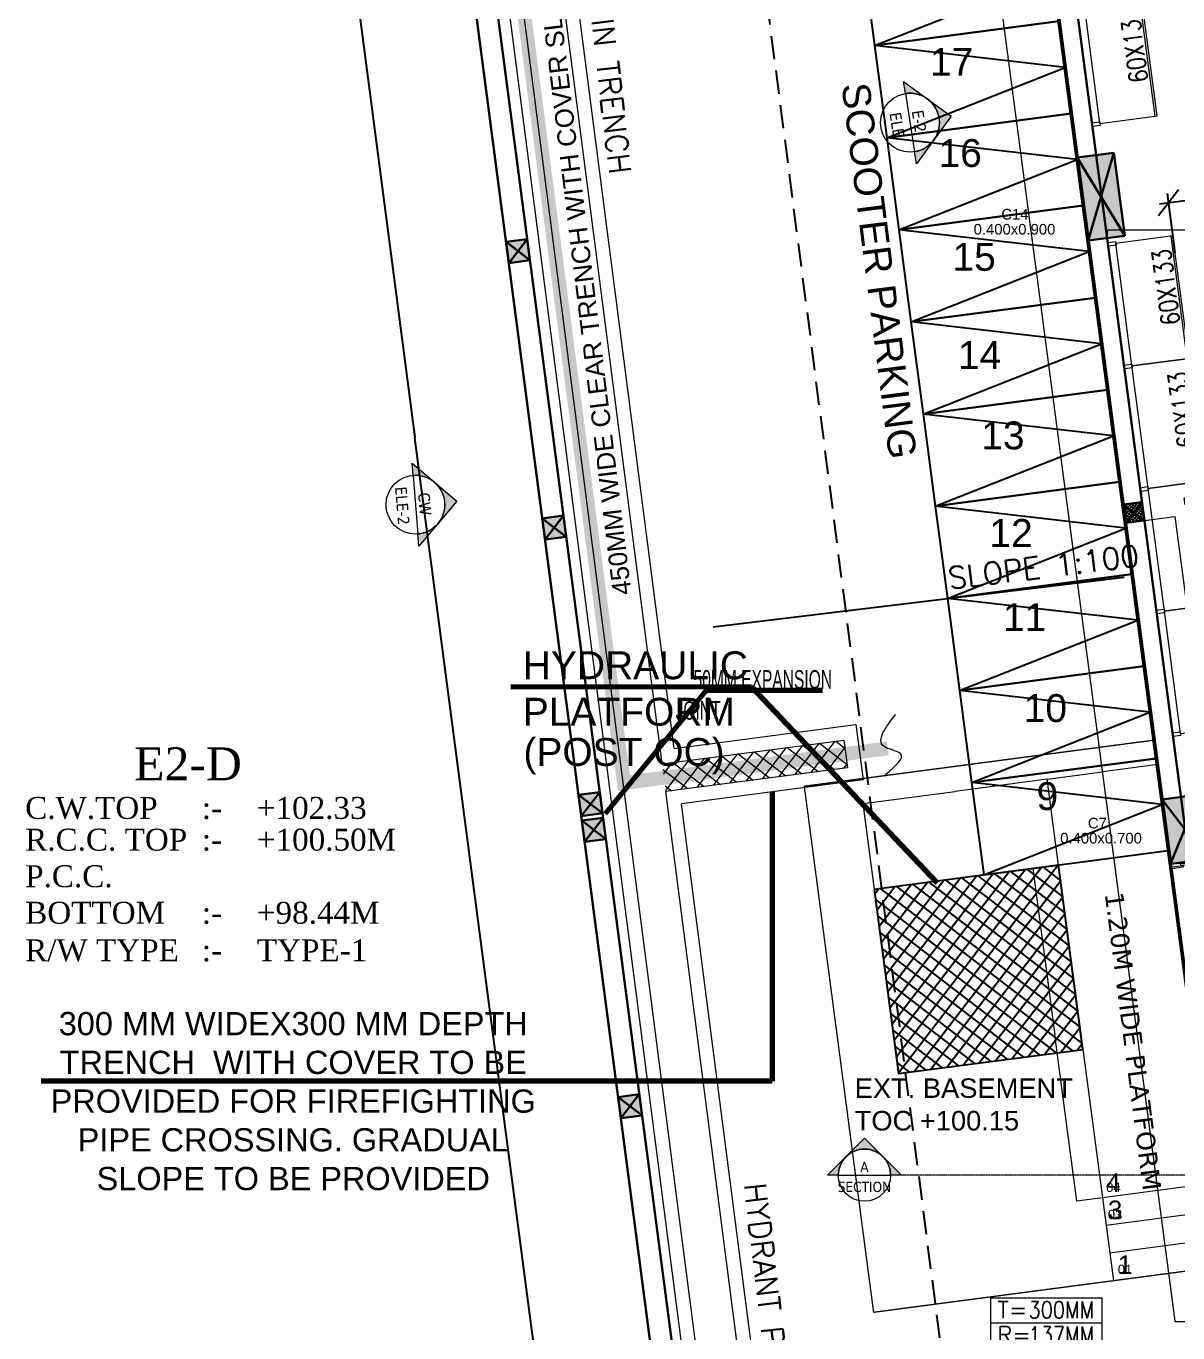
# Model space of a CAD drawing. Header units: inches. Extents: x 6 to 183294, y -48183 to 78918.
# Drawn here: x 110029 to 122417, y 35873 to 49934 of the extents above; entities that cross this region are included whole.
import ezdxf
from ezdxf.enums import TextEntityAlignment as Align

# ---------------------------------------------------------------- set-up
doc = ezdxf.new("R2010")
doc.units = ezdxf.units.IN
doc.header["$MEASUREMENT"] = 0
doc.set_wipeout_variables(frame=1)
doc.header["$PDMODE"] = 35
for name, pattern in [('( Hidden )', [0.375, 0.25, -0.125]), ('DASH', [0.35, 0.25, -0.1]), ('HIDDEN', [0.375, 0.25, -0.125]), ('PHANTOM2', [1.25, 0.625, -0.125, 0.125, -0.125, 0.125, -0.125])]:
    doc.linetypes.add(name, pattern=pattern)
for name, color, linetype, lineweight in [('0 @ 1 (2)', 8, 'Continuous', 0), ('300 MM TRENCH', 8, 'Continuous', 0), ('asl comments 12-01-2023', 8, 'Continuous', 0), ('DIM', 8, 'Continuous', 0), ('Mep Input', 3, 'Continuous', 0), ('RACKS CORE & NON-CORE', 8, 'Continuous', 0), ('scooter', 7, 'Continuous', 13), ('SDA_COL NO. DETAILS', 8, 'Continuous', 0), ('SDA_DIM', 8, 'Continuous', 5), ('SDA_DIM SITE LAYOUT', 8, 'Continuous', 0), ('SDA_DOOR', 2, 'Continuous', 5), ('SDA_MEP INPUTS', 8, 'Continuous', 0), ('SDA_PLAN', 8, 'Continuous', 0), ('SDA_PROJECTIONS', 8, 'HIDDEN', 0), ('SDA_RCC', 1, 'Continuous', 30), ('SDA_SCHEDULES', 8, 'Continuous', 0), ('SDA_SECTION LINE', 8, 'Continuous', 0), ('SDA_TEXT_DETAILS', 8, 'Continuous', 0), ('SDA_TEXT_SITE', 8, 'Continuous', 0), ('SDA_WALL', 7, 'Continuous', 30), ('WAGHOLI_COMPOUND WALL_R0_2020.12.08$0$SDA_TEXT', 8, 'Continuous', 0), ('WAGHOLI_COMPOUND WALL_R0_2020.12.08$0$TEXT', 8, 'Continuous', 0)]:
    doc.layers.add(name, color=color, linetype=linetype, lineweight=lineweight)
doc.layers.add('S-COLUMN', color=1, linetype='Continuous')
doc.layers.add('SDA_TEXT', color=21, linetype='Continuous')
doc.styles.add('AR', font='arial.ttf')
doc.styles.add('arial', font='verdana.ttf')
doc.styles.add('ROMANS', font='simplex.shx', dxfattribs={"width": 0.7})
doc.styles.add('SIMP2', font='simplex.shx', dxfattribs={"height": 0.15})
doc.styles.get("Standard").update_dxf_attribs({"font": 'txt.shx'})
doc.styles.add('Tahoma', font='tahoma.ttf')
doc.styles.add('UNIQUE', font='times.ttf', dxfattribs={"height": 0.16})
doc.styles.add('WAGHOLI_COMPOUND WALL_R0_2020.12.08$0$Times', font='times.ttf')
doc.dimstyles.new('1-10', dxfattribs={"dimscale": 0.15, "dimtxt": 2.5, "dimasz": 2.5, "dimexe": 1, "dimexo": 0.5, "dimgap": 0.09, "dimtad": 0, "dimdec": 3, "dimzin": 0, "dimdsep": 46, "dimtxsty": 'Standard', "dimblk": 'OBLIQUE', "dimcen": 2.5, "dimdle": 1, "dimadec": 0, "dimazin": 0, "dimtfac": 1, "dimtdec": 3, "dimtofl": 0, "dimtmove": 0, "dimatfit": 3, "dimfxl": 0, "dimtolj": 1, "dimtzin": 0, "dimarcsym": 0})
doc.dimstyles.new('SDA-100', dxfattribs={"dimtxt": 0.2, "dimasz": 0.18, "dimexe": 0.18, "dimexo": 0.0625, "dimgap": 0.015, "dimtad": 0, "dimzin": 0, "dimdsep": 46, "dimtxsty": 'Standard', "dimblk": 'ARCHTICK', "dimcen": 0.09, "dimclrd": 27, "dimclre": 27, "dimclrt": 21, "dimadec": 0, "dimazin": 0, "dimtfac": 1, "dimtofl": 0, "dimtmove": 1, "dimatfit": 3, "dimfxl": 0, "dimtolj": 1, "dimtzin": 0, "dimlwd": -1, "dimlwe": -1, "dimarcsym": 0})
doc.dimstyles.new('SDA-100 centerline', dxfattribs={"dimtxt": 0.23, "dimasz": 0.125, "dimexe": 0.18, "dimexo": 0.0625, "dimgap": 0.09, "dimtad": 0, "dimdec": 3, "dimzin": 0, "dimdsep": 46, "dimtxsty": 'Standard', "dimblk": 'ARCHTICK', "dimcen": 0.09, "dimclrd": 27, "dimclre": 27, "dimclrt": 21, "dimadec": 0, "dimazin": 0, "dimtfac": 1, "dimtdec": 3, "dimtofl": 0, "dimtmove": 1, "dimatfit": 3, "dimfxl": 0, "dimtolj": 1, "dimtzin": 0, "dimarcsym": 0})
doc.dimstyles.new('SDA-300', dxfattribs={"dimtxt": 0.6, "dimasz": 0.3, "dimexe": 0.54, "dimexo": 0.054, "dimgap": 0, "dimtad": 0, "dimzin": 0, "dimdsep": 46, "dimtxsty": 'Standard', "dimblk": 'ARCHTICK', "dimcen": 0.6, "dimclrd": 27, "dimclre": 27, "dimclrt": 21, "dimadec": 0, "dimazin": 0, "dimtfac": 1, "dimtofl": 0, "dimtmove": 1, "dimatfit": 3, "dimfxl": 0, "dimtolj": 1, "dimtzin": 0, "dimarcsym": 0})
doc.dimstyles.new('SDA-50', dxfattribs={"dimtxt": 0.1, "dimasz": 0.05, "dimexe": 0.09, "dimexo": 0.009, "dimgap": 0, "dimtad": 0, "dimzin": 0, "dimdsep": 46, "dimtxsty": 'Standard', "dimblk": 'ARCHTICK', "dimcen": 0.1, "dimclrd": 27, "dimclre": 27, "dimclrt": 21, "dimadec": 0, "dimazin": 0, "dimtfac": 1, "dimtofl": 0, "dimtmove": 1, "dimatfit": 3, "dimfxl": 0, "dimtolj": 1, "dimtzin": 0, "dimlwd": -1, "dimlwe": -1, "dimarcsym": 0})
doc.dimstyles.new('SITE DIM', dxfattribs={"dimtxt": 0.15, "dimasz": 0.1, "dimexe": 0.1, "dimexo": 0.1, "dimgap": 0.1, "dimtad": 0, "dimzin": 0, "dimdsep": 46, "dimtxsty": 'SIMP2', "dimcen": 0.09, "dimdle": 0.15, "dimclrd": 5, "dimclre": 5, "dimclrt": 7, "dimazin": 0, "dimtfac": 1, "dimtofl": 0, "dimtmove": 0, "dimatfit": 3, "dimfxl": 0, "dimtolj": 1, "dimtzin": 0, "dimarcsym": 0})

# ---------------------------------------------------------------- blocks, each defined once
blk = doc.blocks.new('yryrr')
at = {"lineweight": -3}
blk.add_lwpolyline([(635.305, -2377.357), (636.305, -2377.357), (636.305, -2375.357), (635.305, -2375.357)], close=True, dxfattribs=at)
blk = doc.blocks.new('_ArchTick')
at = {"color": 0, "const_width": 0.15}
blk.add_lwpolyline([(-0.5, -0.5), (0.5, 0.5)], dxfattribs=at)
blk = doc.blocks.new('WAGHOLI_COMPOUND WALL_R0_2020.12.08$0$CW_PATAn')
at = {"layer": 'WAGHOLI_COMPOUND WALL_R0_2020.12.08$0$TEXT', "color": 1, "style": 'WAGHOLI_COMPOUND WALL_R0_2020.12.08$0$Times'}
for s, p in [('C.W.TOP', (-5.568, -1.883)), (':-', (0.472, -1.883)), ('R.C.C. TOP', (-5.568, -2.969)), (':-', (0.472, -2.969)), ('P.C.C.', (-5.568, -4.219)), ('BOTTOM  ', (-5.568, -5.469)), (':-', (0.472, -5.469)), ('R/W TYPE', (-5.568, -6.753)), (':-', (0.472, -6.753))]:
    blk.add_text(s, height=0.75, dxfattribs=at).set_placement(p)
blk.add_attdef('LABEL', text='', height=1.125, dxfattribs=at).set_placement((0, 0), align=Align.MIDDLE_CENTER)
for tag, p in [('CW_TOP', (2.353, -1.883)), ('PB_TOP', (2.353, -2.969)), ('FOOTING_BOTTOM', (2.353, -5.469)), ('PB_TYPE', (2.353, -6.753))]:
    blk.add_attdef(tag, p, '', height=0.75, dxfattribs=at)
blk = doc.blocks.new('*U157')
blk.add_hatch(color=256).paths.add_polyline_path([(-8.98, 0), (-6.35, 0, -0.198912), (-4.49, 4.49, -0.414214), (4.49, 4.49, -0.198912), (6.35, 0), (8.98, 0), (4.49, 4.49), (0, 8.98), (-4.49, 4.49)])
blk.add_line((-6.35, 0), (6.35, 0))
for points in [[(-6.35, 0), (-8.98, 0), (0, 8.98), (8.98, 0), (6.35, 0, 1)], [(4.49, 4.49, 0.414214), (-4.49, 4.49), (0, 8.98), (4.49, 4.49)]]:
    blk.add_lwpolyline(points, format="xyb", close=True)
blk.add_circle((0, 0), 6.35)
at = {"style": 'Tahoma', "flags": 8}
blk.add_attdef('VIEWNUMBER', text='', height=2.5, dxfattribs=at).set_placement((0, 0), align=Align.BOTTOM_CENTER)
blk.add_attdef('SHEETNUMBER', text='', height=2.5, dxfattribs=at).set_placement((0, -1.59), align=Align.TOP_CENTER)
blk = doc.blocks.new('*D636')
at = {"layer": 'Defpoints', "color": 0}
for p in [(112453, 68509), (111218, 68348), (118437, 22826)]:
    blk.add_point(p, dxfattribs=at)
at = {"layer": 'SDA_DIM SITE LAYOUT', "color": 27, "lineweight": -2}
for p, q in [((112453, 68509), (111217, 68348)), ((111218, 68348), (114210, 45507)), ((117203, 22664), (114210, 45505)), ((118437, 22826), (117202, 22664))]:
    blk.add_line(p, q, dxfattribs=at)
at = {"layer": 'SDA_DIM SITE LAYOUT', "color": 27, "lineweight": -2, "xscale": 0.3, "yscale": 0.3, "zscale": 0.3}
for p, rotation in [((111218, 68348), 97.46356527475167), ((117203, 22664), 277.4635652747517)]:
    blk.add_blockref('_ArchTick', p, dxfattribs=dict(at, rotation=rotation))
at = {"layer": 'SDA_DIM SITE LAYOUT', "color": 21, "insert": (114210, 45506), "char_height": 0.3, "attachment_point": 5, "rotation": 277.4636}
blk.add_mtext('\\A1;46073.59', dxfattribs=at)
blk = doc.blocks.new('A$C7A2D250A')
at = {"layer": 'SDA_RCC', "extrusion": (0, 0, -1)}
h = blk.add_hatch(color=252, dxfattribs=at)
h.dxf.hatch_style = 1
h.paths.add_polyline_path([(0.5, -0.5), (0.5, 0.5), (-0.5, 0.5), (-0.5, -0.5)])
for p, q in [((-0.5, -0.5), (0.5, 0.5)), ((0.5, -0.5), (-0.5, 0.5)), ((-0.5, -0.5), (-0.5, 0.5)), ((-0.5, 0.5), (0.5, 0.5)), ((0.5, 0.5), (0.5, -0.5)), ((0.5, -0.5), (-0.5, -0.5))]:
    blk.add_line(p, q, dxfattribs=at)
blk = doc.blocks.new('ext basement line')
at = {"layer": 'SDA_RCC', "linetype": '( Hidden )', "lineweight": 25, "elevation": -98.799}
blk.add_lwpolyline([(32.753, -130.835), (1.476, -130.835), (-2.788, -97.827), (5.393, -97.827)], dxfattribs=at)
blk = doc.blocks.new('*U201')
at = {"linetype": 'Continuous', "lineweight": 0}
for points in [[(0, -0.1), (0.035, -0.1), (0.035, -0.115), (0.055, -0.115), (0.055, 0.025), (0.035, 0.025), (0.035, 0.115), (0.015, 0.115), (0.015, 0.1), (0, 0.1)], [(1.5, -0.1), (1.465, -0.1), (1.465, -0.115), (1.445, -0.115), (1.445, 0.025), (1.465, 0.025), (1.465, 0.115), (1.485, 0.115), (1.485, 0.1), (1.5, 0.1)]]:
    blk.add_wipeout(points, dxfattribs=at).dxf.layer = 'SDA_DOOR'
at = {"layer": 'SDA_DOOR', "color": 7, "linetype": 'Continuous', "lineweight": 30}
for p, q in [((0, 0.1), (0, -0.1)), ((1.5, 0.1), (1.5, -0.1))]:
    blk.add_line(p, q, dxfattribs=at)
at = {"layer": 'SDA_DOOR', "linetype": 'Continuous'}
for points in [[(0.07, 1.475), (0.04, 1.475), (0.04, 0.055), (0.07, 0.055)], [(0.07, 1.475), (0.04, 1.475), (0.04, 0.055), (0.07, 0.055)], [(0.015, 0), (0.015, 0.115), (0.035, 0.115), (0.035, 0)], [(0.035, -0.115), (0.035, 0.025), (0.055, 0.025), (0.055, -0.115)], [(1.465, -0.115), (1.465, 0.025), (1.445, 0.025), (1.445, -0.115)], [(1.485, 0), (1.485, 0.115), (1.465, 0.115), (1.465, 0)]]:
    blk.add_lwpolyline(points, close=True, dxfattribs=at)
at = {"layer": 'SDA_DOOR', "linetype": '( Hidden )', "ltscale": 0.25}
blk.add_arc((0.04, 0.055), 1.42, 358.7897, 88.7897, dxfattribs=at)
blk = doc.blocks.new('A$C06CD1293')
for p, q in [((0, 0.55), (1.2, 0.55)), ((0, 0.01), (0, 0.55)), ((1.2, 0.01), (1.2, 0.55)), ((0, 0.28), (1.2, 0.28)), ((0, 0.01), (1.2, 0.01))]:
    blk.add_line(p, q)
for s, p in [('T=', (0.072, 0.33)), ('R=', (0.072, 0.06))]:
    blk.add_text(s, height=0.18).set_placement(p)
at = {"width": 0.85}
for tag, p in [('TREAD', (0.407, 0.329)), ('RISER', (0.407, 0.059))]:
    blk.add_attdef(tag, p, '', height=0.18, dxfattribs=at)
blk = doc.blocks.new('COL NOS DETAIL 9 JUNE')
at = {"layer": 'SDA_COL NO. DETAILS', "ltscale": 0.8, "style": 'AR'}
for s, p in [('C14', (46.401, -113.108, 100.114)), ('0.400x0.900', (46.103, -113.27, 100.114)), ('C7', (47.332, -119.66, 100.114)), ('0.400x0.700', (47.034, -119.822, 100.114))]:
    blk.add_text(s, height=0.1143, dxfattribs=at).set_placement(p, align=Align.TOP_LEFT)
blk = doc.blocks.new('A$C7A0A1DC5')
blk.add_wipeout([(0, 1), (1, 1), (1, 0), (0, 0)]).dxf.layer = 'SDA_RCC'
at = {"layer": 'SDA_RCC', "lineweight": 5}
h = blk.add_hatch(dxfattribs=at)
h.set_pattern_fill('ANSI37', color=252, scale=0.04, style=0)
h.set_pattern_definition([(45, (0, 0), (-0.089803, 0.089803), []), (135, (0, 0), (-0.089803, -0.089803), [])])
h.paths.add_polyline_path([(0, 1), (1, 1), (1, 0), (0, 0)])
at = {"layer": 'SDA_RCC'}
for p, q in [((0, 1), (1, 0)), ((1, 1), (0, 0))]:
    blk.add_line(p, q, dxfattribs=at)
blk.add_lwpolyline([(0, 1), (1, 1), (1, 0), (0, 0)], close=True, dxfattribs=at)
blk = doc.blocks.new('*D723')
at = {"layer": 'Defpoints', "color": 0}
for p in [(122057, 44614), (122384, 44657), (122449, 41640)]:
    blk.add_point(p, dxfattribs=at)
at = {"layer": 'SDA_DIM', "color": 27}
for p, q in [((122057, 44614), (122384, 44657)), ((122384, 44657), (122580, 43171)), ((122776, 41683), (122580, 43170)), ((122449, 41640), (122776, 41683))]:
    blk.add_line(p, q, dxfattribs=at)
at = {"layer": 'SDA_DIM', "color": 27, "xscale": 0.18, "yscale": 0.18, "zscale": 0.18}
for p, rotation in [((122384, 44657), 97.52045994386103), ((122776, 41683), 277.520459943861)]:
    blk.add_blockref('_ArchTick', p, dxfattribs=dict(at, rotation=rotation))
at = {"layer": 'SDA_DIM', "color": 21, "insert": (122580, 43170), "char_height": 0.2, "attachment_point": 5, "rotation": 277.5205}
blk.add_mtext('\\A1;3000.00', dxfattribs=at)
blk = doc.blocks.new('*D733')
at = {"layer": 'Defpoints', "color": 0}
for p in [(157430, 47743), (121660, 47654), (157430, 47570)]:
    blk.add_point(p, dxfattribs=at)
at = {"layer": 'SDA_DIM', "color": 27}
for p, q in [((121660, 47654), (121660, 47743)), ((121660, 47743), (139544, 47743)), ((157430, 47743), (139546, 47743)), ((157430, 47570), (157430, 47743))]:
    blk.add_line(p, q, dxfattribs=at)
at = {"layer": 'SDA_DIM', "color": 27, "xscale": 0.18, "yscale": 0.18, "zscale": 0.18, "rotation": 180}
blk.add_blockref('_ArchTick', (121660, 47743), dxfattribs=at)
at = {"layer": 'SDA_DIM', "color": 27, "xscale": 0.18, "yscale": 0.18, "zscale": 0.18}
blk.add_blockref('_ArchTick', (157430, 47743), dxfattribs=at)
at = {"layer": 'SDA_DIM', "color": 21, "insert": (139545, 47743), "char_height": 0.2, "attachment_point": 5}
blk.add_mtext('\\A1;35770.41', dxfattribs=at)
blk = doc.blocks.new('*D745')
at = {"layer": 'Defpoints', "color": 0}
for p in [(121135, 40907), (121331, 37289), (121607, 37325)]:
    blk.add_point(p, dxfattribs=at)
at = {"layer": 'SDA_DIM', "color": 27}
for p, q in [((121134, 40907), (120858, 40870)), ((120858, 40870), (121094, 39080)), ((121331, 37289), (121095, 39079)), ((121607, 37325), (121331, 37289))]:
    blk.add_line(p, q, dxfattribs=at)
at = {"layer": 'SDA_DIM', "color": 27, "xscale": 0.18, "yscale": 0.18, "zscale": 0.18}
for p, rotation in [((120858, 40870), 97.52280751095304), ((121331, 37289), 277.522807510953)]:
    blk.add_blockref('_ArchTick', p, dxfattribs=dict(at, rotation=rotation))
at = {"layer": 'SDA_DIM', "color": 21, "insert": (121095, 39079), "char_height": 0.2, "attachment_point": 5, "rotation": 277.5228}
blk.add_mtext('\\A1;3612.66', dxfattribs=at)
blk = doc.blocks.new('*D747')
at = {"layer": 'Defpoints', "color": 0}
for p in [(122202, 41988), (122324, 41064), (121134, 40907)]:
    blk.add_point(p, dxfattribs=at)
at = {"layer": 'SDA_DIM', "color": 27}
for p, q in [((121012, 41831), (121607, 41909)), ((122202, 41988), (121608, 41909)), ((122324, 41064), (122202, 41988)), ((121134, 40907), (121012, 41831))]:
    blk.add_line(p, q, dxfattribs=at)
at = {"layer": 'SDA_DIM', "color": 27, "xscale": 0.18, "yscale": 0.18, "zscale": 0.18}
for p, rotation in [((122202, 41988), 7.522807510967162), ((121012, 41831), 187.5228075109671)]:
    blk.add_blockref('_ArchTick', p, dxfattribs=dict(at, rotation=rotation))
at = {"layer": 'SDA_DIM', "color": 21, "insert": (121607, 41909), "char_height": 0.2, "attachment_point": 5, "rotation": 7.5228}
blk.add_mtext('\\A1;1200.00', dxfattribs=at)
blk = doc.blocks.new('*D748')
at = {"layer": 'Defpoints', "color": 0}
for p in [(121012, 41831), (121134, 40907), (119152, 40646)]:
    blk.add_point(p, dxfattribs=at)
at = {"layer": 'SDA_DIM', "color": 27}
for p, q in [((121012, 41831), (120022, 41700)), ((121134, 40907), (121012, 41831)), ((119030, 41569), (120021, 41700)), ((119152, 40646), (119030, 41569))]:
    blk.add_line(p, q, dxfattribs=at)
at = {"layer": 'SDA_DIM', "color": 27, "xscale": 0.18, "yscale": 0.18, "zscale": 0.18}
for p, rotation in [((121012, 41831), 7.522807510961837), ((119030, 41569), 187.5228075109618)]:
    blk.add_blockref('_ArchTick', p, dxfattribs=dict(at, rotation=rotation))
at = {"layer": 'SDA_DIM', "color": 21, "insert": (120021, 41700), "char_height": 0.2, "attachment_point": 5, "rotation": 7.5228}
blk.add_mtext('\\A1;2000.00', dxfattribs=at)
blk = doc.blocks.new('column')
at = {"layer": 'SDA_RCC'}
h = blk.add_hatch(color=252, dxfattribs=at)
h.dxf.hatch_style = 1
h.paths.add_polyline_path([(-0.5, 0.5), (-0.5, -0.5), (0.5, -0.5), (0.5, 0.5)])
for p, q in [((-0.5, 0.5), (-0.5, -0.5)), ((0.5, 0.5), (-0.5, 0.5)), ((-0.5, -0.5), (0.5, 0.5)), ((0.5, -0.5), (-0.5, 0.5)), ((0.5, -0.5), (0.5, 0.5)), ((-0.5, -0.5), (0.5, -0.5))]:
    blk.add_line(p, q, dxfattribs=at)
blk = doc.blocks.new('NEW COLS 9 JUNE')
at = {"layer": 'S-COLUMN', "yscale": 0.398734197914243, "rotation": 97.52280799173022}
for p, xscale in [((47.478, -112.976, -197.598), 0.9000004321943019), ((48.378, -119.782, -197.598), 0.7)]:
    blk.add_blockref('column', p, dxfattribs=dict(at, xscale=xscale))
blk = doc.blocks.new('*U501')
at = {"color": 150, "true_color": 0x007af5}
for p, q in [((20, 0), (1350, 0)), ((20, -85), (1350, -85)), ((20, -85), (20, -705)), ((1350, -705), (1350, -85)), ((20, -685), (1350, -685)), ((20, -705), (1350, -705))]:
    blk.add_line(p, q, dxfattribs=at)
for points in [[(40, 0), (40, -85), (0, -85), (0, 0)], [(1370, 0), (1370, -85), (1330, -85), (1330, 0)]]:
    blk.add_lwpolyline(points, close=True, dxfattribs=at)
at = {"style": 'ROMANS', "width": 0.8}
blk.add_text('60X133', height=200, dxfattribs=at).set_placement((402, -659))
blk = doc.blocks.new('_Oblique')
at = {"color": 0, "linetype": 'ByBlock', "lineweight": -2}
blk.add_line((-0.5, -0.5), (0.5, 0.5), dxfattribs=at)
blk = doc.blocks.new('*D550')
at = {"layer": 'Defpoints', "color": 0, "transparency": 16777216}
for p in [(-25.873, -8.766), (-22.715, -8.946), (-25.795, -9.353)]:
    blk.add_point(p, dxfattribs=at)
at = {"layer": 'DIM', "color": 0, "lineweight": -2, "transparency": 16777216}
for p, q in [((-22.722, -8.897), (-22.806, -8.26)), ((-22.693, -8.346), (-23.906, -8.506)), ((-25.972, -8.779), (-24.76, -8.619)), ((-25.802, -9.303), (-25.886, -8.667))]:
    blk.add_line(p, q, dxfattribs=at)
at = {"layer": 'DIM', "color": 0, "lineweight": -2, "transparency": 16777216, "xscale": 0.25, "yscale": 0.25, "zscale": 0.25}
for p, rotation in [((-22.793, -8.359), 7.520459943847833), ((-25.873, -8.766), 187.5204599438478)]:
    blk.add_blockref('_Oblique', p, dxfattribs=dict(at, rotation=rotation))
at = {"layer": 'DIM', "color": 0, "lineweight": -3, "transparency": 16777216, "insert": (-24.333, -8.562), "char_height": 0.25, "attachment_point": 5, "rotation": 7.5205}
blk.add_mtext('\\A1;3.107', dxfattribs=at)
blk = doc.blocks.new('gr cat')
at = {"layer": 'RACKS CORE & NON-CORE', "xscale": 0.0009999999999999996, "yscale": 0.0009999999999999996, "zscale": 0.0009999999999999996, "rotation": 97.52045994384716}
for p in [(-26.6929, -7.9443, 98.799), (-26.3481, -10.553, 197.598), (-26.1741, -11.8716, 197.598), (-26, -13.1901, 197.598), (-25.8259, -14.5087, 197.598)]:
    blk.add_blockref('*U501', p, dxfattribs=at)
at = {"layer": 'DIM', "lineweight": -3}
dim = blk.add_aligned_dim(p1=(-22.7151, -8.9461, 197.598), p2=(-25.7955, -9.3528, 197.598), distance=-0.5921, dimstyle='1-10', override={"dimscale": 0.1}, dxfattribs=at)
dim.commit()
dim.dimension.update_dxf_attribs({"geometry": '*D550', "text_midpoint": (-24.3328, -8.5625, 197.598)})

msp = doc.modelspace()

# ---------------------------------------------------------------- hatches: boundary and pattern name
h = msp.add_hatch()
h.set_pattern_fill('ANSI37', color=0, scale=1000, angle=277.5015009)
h.set_pattern_definition([(322.501501, (1216993.61, 548596.93), (76.092581, 99.171161), []), (52.501501, (1216993.61, 548596.93), (-99.171161, 76.092581), [])])
h.paths.add_polyline_path([(119151.624, 40645.575), (119412.728, 38662.692), (121395.611, 38923.796), (121134.507, 40906.679)])
at = {"layer": '300 MM TRENCH', "lineweight": 0}
h = msp.add_hatch(dxfattribs=at)
h.set_pattern_fill('ANSI37', color=4, scale=1000, angle=277.4812414)
h.set_pattern_definition([(322.48124, (184362.77, -264719.96), (76.12764, 99.14425), []), (52.48124, (184362.77, -264719.96), (-99.14425, 76.12764), [])])
h.paths.add_polyline_path([(118824.307, 42251.528), (118863.367, 41954.082), (116908.985, 41697.775), (116869.924, 41995.221)])

# ---------------------------------------------------------------- linework, layer by layer
at = {"color": 8, "elevation": -197133.873}
msp.add_lwpolyline([(119151.624, 40645.575), (119412.728, 38662.692), (121395.611, 38923.796), (121134.507, 40906.679)], close=True, dxfattribs=at)
at = {"layer": '300 MM TRENCH', "color": 4, "lineweight": 0, "elevation": -493530.873}
for points in [[(117000.031, 42161.677), (118953.5, 42419.782), (119031.62, 41824.889), (117076.812, 41566.608)], [(116869.924, 41995.221), (118824.307, 42251.528), (118863.367, 41954.082), (116908.985, 41697.775)]]:
    msp.add_lwpolyline(points, dxfattribs=at)
at = {"layer": 'asl comments 12-01-2023', "elevation": -197133.873}
msp.add_lwpolyline([(119377.67, 63247.632), (132232.862, 63247.636), (132232.862, 64807.636), (139711.2, 64807.636), (139711.2, 66208.336), (142228.703, 66208.324), (142228.712, 68307.636), (149143.243, 68307.636), (149143.243, 66887.636), (155075.207, 66887.635), (159065.823, 36589.341), (122898.097, 36589.339), (119377.67, 63247.632)], dxfattribs=at)
at = {"layer": 'Mep Input', "color": 252, "linetype": 'DASH', "lineweight": 0, "const_width": 150, "elevation": -493530.873}
msp.add_lwpolyline([(113038.957, 68172.164), (116458.246, 41789.531), (119297.017, 42162.317)], dxfattribs=at)
at = {"layer": 'Mep Input', "color": 1, "linetype": 'Continuous', "lineweight": 0}
msp.add_spline([(119271.301, 41880.753, -493530.873), (119436.582, 42102.348, -493530.873), (119254.068, 42184.768, -493530.873), (119380.504, 42527.812, -493530.873)], degree=3, dxfattribs=at)
at = {"layer": 'scooter', "lineweight": -3, "elevation": -295932.873}
for points in [[(119154.679, 49725.042), (121072.285, 50481.867), (119024.126, 50716.483)], [(119285.231, 48733.6), (121202.838, 49490.426), (119154.679, 49725.042)], [(119415.783, 47742.159), (121333.39, 48498.984), (119285.231, 48733.6)], [(119546.335, 46750.718), (121463.942, 47507.543), (119415.783, 47742.159)], [(119676.887, 45759.276), (121594.494, 46516.101), (119546.335, 46750.718)], [(119807.439, 44767.835), (121725.046, 45524.66), (119676.887, 45759.276)], [(119937.992, 43776.393), (121855.598, 44533.218), (119807.439, 44767.835)], [(120068.544, 42784.952), (121986.151, 43541.777), (119937.992, 43776.393)], [(120199.096, 41793.51), (122116.703, 42550.335), (120068.544, 42784.952)], [(120329.648, 40802.069), (122247.255, 41558.894), (120199.096, 41793.51)]]:
    msp.add_lwpolyline(points, dxfattribs=at)
at = {"layer": 'SDA_MEP INPUTS', "elevation": -493530.873}
for points in [[(117000.031, 42161.677), (113601.227, 68504.44), (112858.028, 68409.823)], [(116870.259, 41995.265), (113452.405, 68485.701), (113006.869, 68428.564), (118804.557, 23522.73), (119246.401, 23579.741), (116908.985, 41697.775)], [(112858.028, 68409.823), (118674.998, 23354.77), (119414.363, 23450.169), (117076.812, 41566.608)]]:
    msp.add_lwpolyline(points, dxfattribs=at)
at = {"layer": 'SDA_PLAN', "elevation": -197133.873}
for points in [[(122324.178, 41063.784), (121134.507, 40906.679)], [(121134.507, 40906.679), (121725.308, 36432.863)], [(122797.15, 37482.222), (121607.479, 37325.117)], [(122836.426, 37184.804), (121646.755, 37027.699)], [(122875.703, 36887.386), (121686.031, 36730.281)], [(122914.979, 36589.968), (121725.308, 36432.863)]]:
    msp.add_lwpolyline(points, dxfattribs=at)
at = {"layer": 'SDA_PROJECTIONS', "linetype": 'DASH', "elevation": -197133.873}
msp.add_lwpolyline([(157887.133, 35989.968), (122389.004, 35989.968), (121964.48, 39204.664)], dxfattribs=at)
at = {"layer": 'SDA_RCC', "elevation": -197133.873}
msp.add_lwpolyline([(118437.457, 22826.189), (118437.457, 22826.189), (126198.69, 22772.417), (150223.812, 22835.313), (167056.15, 22826.052), (167056.15, 22826.052), (167056.15, 22826.052), (163030.937, 53755.125), (160104.26, 74575.975), (160104.26, 74575.975), (160104.26, 74575.975), (160104.26, 74575.975), (160104.26, 74575.975), (112452.695, 68509.43), (112509.229, 68076.873)], close=True, dxfattribs=at)
msp.add_lwpolyline([(112700.294, 68389.741), (112737.285, 68106.715), (118639.473, 23054.794), (118859.438, 23053.27)], dxfattribs=at)
at = {"layer": 'SDA_SECTION LINE', "linetype": 'PHANTOM2'}
msp.add_line((163065.331, 37569.863, -493530.873), (119443.039, 37569.863, -493530.873), dxfattribs=at)
at = {"layer": 'SDA_WALL', "color": 6, "ltscale": 20, "elevation": -295932.873}
msp.add_lwpolyline([(118437.44, 22826.275), (118437.44, 22826.275), (126198.673, 22772.504), (150223.795, 22835.4), (167056.134, 22826.139), (167056.134, 22826.139), (167056.134, 22826.139), (163030.921, 53755.211), (160104.243, 74576.062), (160104.243, 74576.062), (160104.243, 74576.062), (160104.243, 74576.062), (160104.243, 74576.062), (112452.678, 68509.517), (112509.212, 68076.96)], close=True, dxfattribs=at)
at = {"layer": 'SDA_WALL', "elevation": -197133.873}
for points in [[(122343.101, 40920.49), (120078.138, 58071.83)], [(122540.752, 40946.591), (120519.37, 56258.263)]]:
    msp.add_lwpolyline(points, dxfattribs=at)

# ---------------------------------------------------------------- block references
at = {"layer": '0 @ 1 (2)'}
ref = msp.add_blockref('*U157', (119535.594, 48895.631, -98334.873), dxfattribs=dict(at, xscale=49.82775590550419, yscale=49.82775590550419, zscale=49.82775590550419, rotation=278.9836064024672))
ref.add_attrib('VIEWNUMBER', 'E-2', dxfattribs={"layer": '0', "height": 124.5694, "rotation": 278.9836064, "style": 'Tahoma'}).set_placement((119535.594, 48895.631, -98334.873), align=Align.BOTTOM_CENTER)
ref.add_attrib('SHEETNUMBER', 'ELE', dxfattribs={"layer": '0', "height": 124.5694, "rotation": 278.9836064, "style": 'Tahoma'}).set_placement((119457.463, 48883.279, -98334.873), align=Align.TOP_CENTER)
ref = msp.add_blockref('*U157', (114216.091, 44784.336, -394731.873), dxfattribs=dict(at, xscale=49.8277559055042, yscale=49.8277559055042, zscale=49.8277559055042, rotation=274.7167378897017))
ref.add_attrib('VIEWNUMBER', 'CW', dxfattribs={"layer": '0', "height": 124.5694, "rotation": 274.7167379, "style": 'Tahoma'}).set_placement((114216.091, 44784.336, -394731.873), align=Align.BOTTOM_CENTER)
ref.add_attrib('SHEETNUMBER', 'ELE-2', dxfattribs={"layer": '0', "height": 124.5694, "rotation": 274.7167379, "style": 'Tahoma'}).set_placement((114137.257, 44777.831, -394731.873), align=Align.TOP_CENTER)
at = {"layer": '0 @ 1 (2)', "linetype": 'PHANTOM2'}
ref = msp.add_blockref('*U157', (119045.291, 37569.863, -493530.873), dxfattribs=dict(at, xscale=44.2913385826704, yscale=44.2913385826704, zscale=44.2913385826704))
ref.add_attrib('VIEWNUMBER', 'A', dxfattribs={"layer": '0', "height": 110.728, "style": 'Tahoma'}).set_placement((119045.291, 37569.863, -493530.873), align=Align.BOTTOM_CENTER)
ref.add_attrib('SHEETNUMBER', 'SECTION', dxfattribs={"layer": '0', "height": 110.7283, "style": 'Tahoma'}).set_placement((119045.291, 37499.55, -493530.873), align=Align.TOP_CENTER)
at = {"layer": 'scooter', "lineweight": -3, "xscale": 1000, "yscale": 1000, "zscale": 1000, "rotation": 97.50150086039527}
for p in [(-2152932.645, -890250.5, -295932.873), (-2152802.092, -891241.942, -295932.873), (-2152671.54, -892233.383, -295932.873), (-2152540.988, -893224.825, -295932.873), (-2152410.436, -894216.266, -295932.873), (-2152279.884, -895207.708, -295932.873), (-2152149.332, -896199.149, -295932.873), (-2152018.779, -897190.59, -295932.873), (-2151888.227, -898182.032, -295932.873), (-2151757.675, -899173.473, -295932.873)]:
    msp.add_blockref('yryrr', p, dxfattribs=at)
at = {"layer": 'SDA_RCC', "linetype": '( Hidden )', "xscale": 1000, "yscale": 1000, "zscale": 1000}
msp.add_blockref('ext basement line', (119101.378, 161074.759, -295932.873), dxfattribs=at)
at = {"layer": 'SDA_RCC', "xscale": 229.9999999999999, "yscale": 229.9999999999999, "zscale": 1000, "rotation": 7.386413217420045}
for p in [(115319.069, 47513.225, -197133.873), (115708.809, 44538.307, -197133.873), (116099.256, 41563.481, -197133.873), (116135.228, 41285.801, -197133.873), (116524.655, 38310.881, -197133.873)]:
    msp.add_blockref('A$C7A2D250A', p, dxfattribs=at)
at = {"layer": 'SDA_SCHEDULES', "xscale": 1000, "yscale": 1000, "zscale": 1000}
msp.add_blockref('A$C06CD1293', (120403.163, 35701.191, -98334.873), dxfattribs=at).add_auto_attribs({'RISER': '137MM', 'TREAD': '300MM'})
at = {"layer": 'WAGHOLI_COMPOUND WALL_R0_2020.12.08$0$SDA_TEXT', "xscale": 314.5845115465136, "yscale": 314.5845115465136, "zscale": 314.5845115465136}
msp.add_blockref('WAGHOLI_COMPOUND WALL_R0_2020.12.08$0$CW_PATAn', (111769.733, 41996.122, -394731.873), dxfattribs=at).add_auto_attribs({'LABEL': 'E2-D', 'CW_TOP': '+102.33', 'PB_TOP': '+100.50M', 'FOOTING_BOTTOM': '+98.44M', 'PB_TYPE': 'TYPE-1'})

# ---------------------------------------------------------------- texts
at = {"layer": 'Mep Input', "color": 3, "lineweight": 0, "char_height": 235.06689, "attachment_point": 4, "rotation": 276.6604673, "style": 'SIMP2'}
for insert in [(115946.132, 52407.486, 380703.269), (117866.653, 37485.472, -105778.802)]:
    msp.add_mtext('{\\Fsimplex.shx;HYDRANT PIPE IN TRENCH}', dxfattribs=dict(at, insert=insert))
at = {"layer": 'Mep Input', "lineweight": 0, "insert": (112901.619, 39325.403, -394731.873), "char_height": 250, "width": 5580.0621, "attachment_point": 2, "style": 'UNIQUE'}
msp.add_mtext('\\pt7;{\\fArial|b0|i0|c0|p34;\\C4;300 MM WIDEX300 MM DEPTH }{\\fArial|b0|i0|c0|p34;\\C4;TRENCH  WITH COVER TO BE }{\\fArial|b0|i0|c0|p34;\\C4;PROVIDED FOR FIREFIGHTING }{\\fArial|b0|i0|c0|p34;\\C4;PIPE CROSSING. GRADUAL }{\\fArial|b0|i0|c0|p34;\\C4;SLOPE TO BE PROVIDED   }', dxfattribs=at)
at = {"layer": 'SDA_MEP INPUTS', "insert": (115421.794, 51383.005, -394731.873), "char_height": 200.0055, "width": 11713.83743, "attachment_point": 3, "rotation": 96.916628, "style": 'AR'}
msp.add_mtext('450MM WIDE CLEAR TRENCH WITH COVER SLOPE 1:200  ', dxfattribs=at)
at = {"layer": 'SDA_MEP INPUTS', "color": 3, "lineweight": 0, "insert": (119946.384, 43991.586, -24493307.762), "char_height": 235.06689, "attachment_point": 4, "rotation": 6.9221028, "style": 'SIMP2'}
msp.add_mtext('{\\Fsimplex.shx;SLOPE }{\\Fsimplex.shx;1:100}', dxfattribs=at)
at = {"layer": 'SDA_TEXT', "style": 'AR'}
for s, p in [('4', (121644.985, 37388.568, -98334.873)), ('3', (121663.691, 37096.571, -98334.873)), ('1', (121770.689, 36507.048, -98334.873))]:
    msp.add_text(s, height=200, dxfattribs=at).set_placement(p)
at = {"layer": 'SDA_TEXT', "insert": (117014.377, 43004.608, -394731.873), "char_height": 200, "width": 1868.94562, "attachment_point": 1, "style": 'AR'}
msp.add_mtext('\\pi192.61742;{\\W0.60000x;50MM EXPANSION }\\pi192.61742;{\\W0.60000x;JOINT}', dxfattribs=at)
at = {"layer": 'SDA_TEXT', "insert": (121827.864, 40626.158, -197133.873), "char_height": 200, "width": 3735.07, "attachment_point": 1, "rotation": 277.3422495, "style": 'arial'}
msp.add_mtext('1.20M WIDE PLATFORM', dxfattribs=at)
at = {"layer": 'SDA_TEXT_DETAILS', "style": 'AR'}
for s, p in [('04', (121644.985, 37388.568, -98334.873)), ('03', (121663.691, 37096.571, -98334.873)), ('01', (121770.689, 36507.048, -98334.873))]:
    msp.add_text(s, height=100, dxfattribs=at).set_placement(p)
at = {"layer": 'SDA_TEXT_SITE', "attachment_point": 1, "style": 'AR'}
for s, insert, char_height, width in [('17', (119749.474, 49699.882, -394731.873), 300, 246.37513), ('16', (119842.689, 48718.58, -394731.873), 300, 246.37513), ('15', (119992.182, 47601.402, -394731.873), 300, 246.37513), ('14', (120050.883, 46545.429, -394731.873), 300, 246.37513), ('13', (120301.746, 45679.863, -394731.873), 300, 246.37513), ('12', (120389.004, 44629.998, -394731.873), 300, 246.37513), ('11', (120535.588, 43724.521, -394731.873), 300, 246.37513), ('HYDRAULIC\\PPLATFORM ', (115370.746, 43206.426, -295932.873), 300, 246.37513), ('10', (120758.578, 42745.911, -394731.873), 300, 246.37513), ('(POST OC)', (115377.297, 42273.784, -295932.873), 300, 2511.55393), ('9', (120896.842, 41799.115, -394731.873), 300, 246.37513), ('EXT. BASEMENT\\PTOC +100.15', (118940.665, 38611.158, -394731.873), 210, 3998.80963)]:
    msp.add_mtext(s, dxfattribs=dict(at, insert=insert, char_height=char_height, width=width))
at = {"layer": 'SDA_TEXT_SITE', "insert": (119095.933, 49341.311, -394731.873), "char_height": 300, "width": 5588.75693, "attachment_point": 1, "rotation": 277.2616655, "style": 'AR'}
msp.add_mtext('SCOOTER PARKING', dxfattribs=at)

# ---------------------------------------------------------------- dimensions: what is measured, and where the dimension line sits
at = {"layer": 'SDA_DIM'}
dim = msp.add_linear_dim(base=(157430.094, 47742.554, -98334.873), p1=(121659.682, 47654.066, -98334.873), p2=(157430.094, 47569.813, -197133.873), dimstyle='SDA-100', dxfattribs=at)
dim.commit()
dim.dimension.update_dxf_attribs({"geometry": '*D733', "text_midpoint": (139544.888, 47742.554, -98334.873)})
for p1, p2, distance, picture, middle in [((119151.624, 40645.575, -197133.873), (121134.409, 40907.417, -197133.873), 931.332, '*D748', (120021.086, 41699.811, -98334.873)), ((121134.507, 40906.679, -197133.873), (121607.479, 37325.117, -197133.873), -278.866, '*D745', (121094.527, 39079.389, -98334.873))]:
    dim = msp.add_aligned_dim(p1=p1, p2=p2, distance=distance, dimstyle='SDA-100', dxfattribs=at)
    dim.commit()
    dim.dimension.update_dxf_attribs({"geometry": picture, "text_midpoint": middle})
at = {"layer": 'SDA_DIM SITE LAYOUT'}
dim = msp.add_aligned_dim(p1=(118437.457, 22826.189, -197133.873), p2=(112452.695, 68509.43, -197133.873), distance=1245.441, dimstyle='SDA-300', override={"dimtxt": 0.3, "dimblk": 'ArchTick'}, dxfattribs=at)
dim.commit()
dim.dimension.update_dxf_attribs({"geometry": '*D636', "text_midpoint": (114210.187, 45506.032, -197133.873)})

# ---------------------------------------------------------------- leaders
at = {"layer": 'Mep Input', "lineweight": 0}
msp.add_leader([(118054.216, 41695.749, -493530.873), (118054.216, 38580.147, -493530.873), (110188.779, 38580.147, -493530.873)], dimstyle='SITE DIM', override={"dimscale": 1, "dimtxt": 0.15, "dimasz": 0.1, "dimgap": 0.1, "dimtad": 0, "dimtxsty": 'SIMP2', "dimclrd": 4, "dimlwd": 65534}, dxfattribs=at)
at = {"layer": 'SDA_MEP INPUTS', "lineweight": 0, "ltscale": 0.05}
msp.add_leader([(117419.777, 43469.696, -493461.873), (121838.961, 44006.24, -493461.873)], dimstyle='SITE DIM', override={"dimasz": 1, "dimclrd": 256}, dxfattribs=at)
at = {"layer": 'SDA_TEXT'}
msp.add_leader([(116259.617, 41461.11, -394731.873), (117346.504, 42787.426, -394731.873), (118595.622, 42787.426, -394731.873)], dimstyle='SDA-100 centerline', override={"dimasz": 0.2, "dimclrd": 256, "dimfxl": 1.5, "dimlwd": 65535, "dimarcsym": 1}, dxfattribs=at)
at = {"layer": 'SDA_TEXT_SITE'}
msp.add_leader([(119829.487, 40713.479, -295932.873), (117828.878, 42822.998, -295932.873), (115243.006, 42822.079, -295932.873)], dimstyle='SDA-50', override={"dimscale": 1, "dimtxt": 0.1, "dimasz": 0.05, "dimgap": 0, "dimtad": 0, "dimzin": 1, "dimtxsty": 'Standard', "dimclrd": 256, "dimlwd": 65535}, dxfattribs=at)

# ---------------------------------------------------------------- next in the draw order: block references
at = {"layer": 'SDA_DOOR', "xscale": 1000, "yscale": 1000, "zscale": 1000, "rotation": 277.522807510982}
msp.add_blockref('*U201', (122442.241, 40933.582, -197133.873), dxfattribs=at)

# ---------------------------------------------------------------- next in the draw order: linework, layer by layer
at = {"layer": 'SDA_PLAN', "linetype": '( Hidden )', "elevation": -197133.873}
msp.add_lwpolyline([(122914.979, 36589.968), (121725.308, 36432.863), (119145.974, 36092.957), (118399.931, 41756.951), (120384.492, 42018.632), (122167.246, 42253.703)], dxfattribs=at)
at = {"layer": 'SDA_PROJECTIONS', "linetype": 'DASH', "elevation": -197133.873}
msp.add_lwpolyline([(121964.48, 39204.664), (118703.505, 63898.263), (131643.141, 63898.263)], dxfattribs=at)

# ---------------------------------------------------------------- next in the draw order: block references
at = {"layer": 'SDA_COL NO. DETAILS', "xscale": 1000, "yscale": 1000, "zscale": 1000}
msp.add_blockref('COL NOS DETAIL 9 JUNE', (74117.099, 161075.37, -98334.873), dxfattribs=at)

# ---------------------------------------------------------------- next in the draw order: dimensions: what is measured, and where the dimension line sits
at = {"layer": 'SDA_DIM'}
dim = msp.add_aligned_dim(p1=(121134.507, 40906.679, -197133.873), p2=(122324.178, 41063.784, -197133.873), distance=932.075, dimstyle='SDA-100', dxfattribs=at)
dim.commit()
dim.dimension.update_dxf_attribs({"geometry": '*D747', "text_midpoint": (121607.314, 41909.285, -98334.873)})

# ---------------------------------------------------------------- next in the draw order: block references
at = {"layer": 'SDA_RCC', "xscale": 200.0000000000003, "yscale": 200.0000000000003, "zscale": 1000, "rotation": 277.522807510982}
msp.add_blockref('A$C7A0A1DC5', (121832.113, 44786.249, -197133.873), dxfattribs=at)

# ---------------------------------------------------------------- next in the draw order: linework, layer by layer
at = {"layer": 'SDA_WALL', "linetype": '( Hidden )', "elevation": -394731.873}
msp.add_lwpolyline([(120028.952, 58419.363), (119386.866, 63247.672), (132243.222, 63247.646), (132249.81, 63247.673), (132249.81, 63297.653), (132249.81, 64807.81), (139717.95, 64807.667), (139719.833, 66208.14), (142245.652, 66208.228), (142245.661, 68307.67), (149160.277, 68307.617), (149160.192, 66887.67), (155080.87, 66888.223), (155606.998, 62943.05), (155872.168, 60929.774), (159078.068, 36589.358), (157887.213, 36589.358), (145666.335, 36589.358), (122915.06, 36589.358), (122559.396, 39282.606), (120028.952, 58419.363)], dxfattribs=at)

# ---------------------------------------------------------------- next in the draw order: block references
at = {"color": 2, "xscale": 1000, "yscale": 1000, "zscale": 1000}
msp.add_blockref('gr cat', (148189.581, 56799.358, -295932.873), dxfattribs=at)
at = {"layer": 'S-COLUMN', "xscale": 1000, "yscale": 1000, "zscale": 1000}
msp.add_blockref('NEW COLS 9 JUNE', (74112.478, 161074.76, -98334.873), dxfattribs=at)

# ---------------------------------------------------------------- next in the draw order: dimensions: what is measured, and where the dimension line sits
at = {"layer": 'SDA_DIM'}
dim = msp.add_aligned_dim(p1=(122449.217, 41639.96, -197133.873), p2=(122056.576, 44614.154, -197133.873), distance=-329.907, dimstyle='SDA-100', dxfattribs=at)
dim.commit()
dim.dimension.update_dxf_attribs({"geometry": '*D723', "text_midpoint": (122579.966, 43170.235, -98334.873)})

doc.saveas('drawing.dxf')
